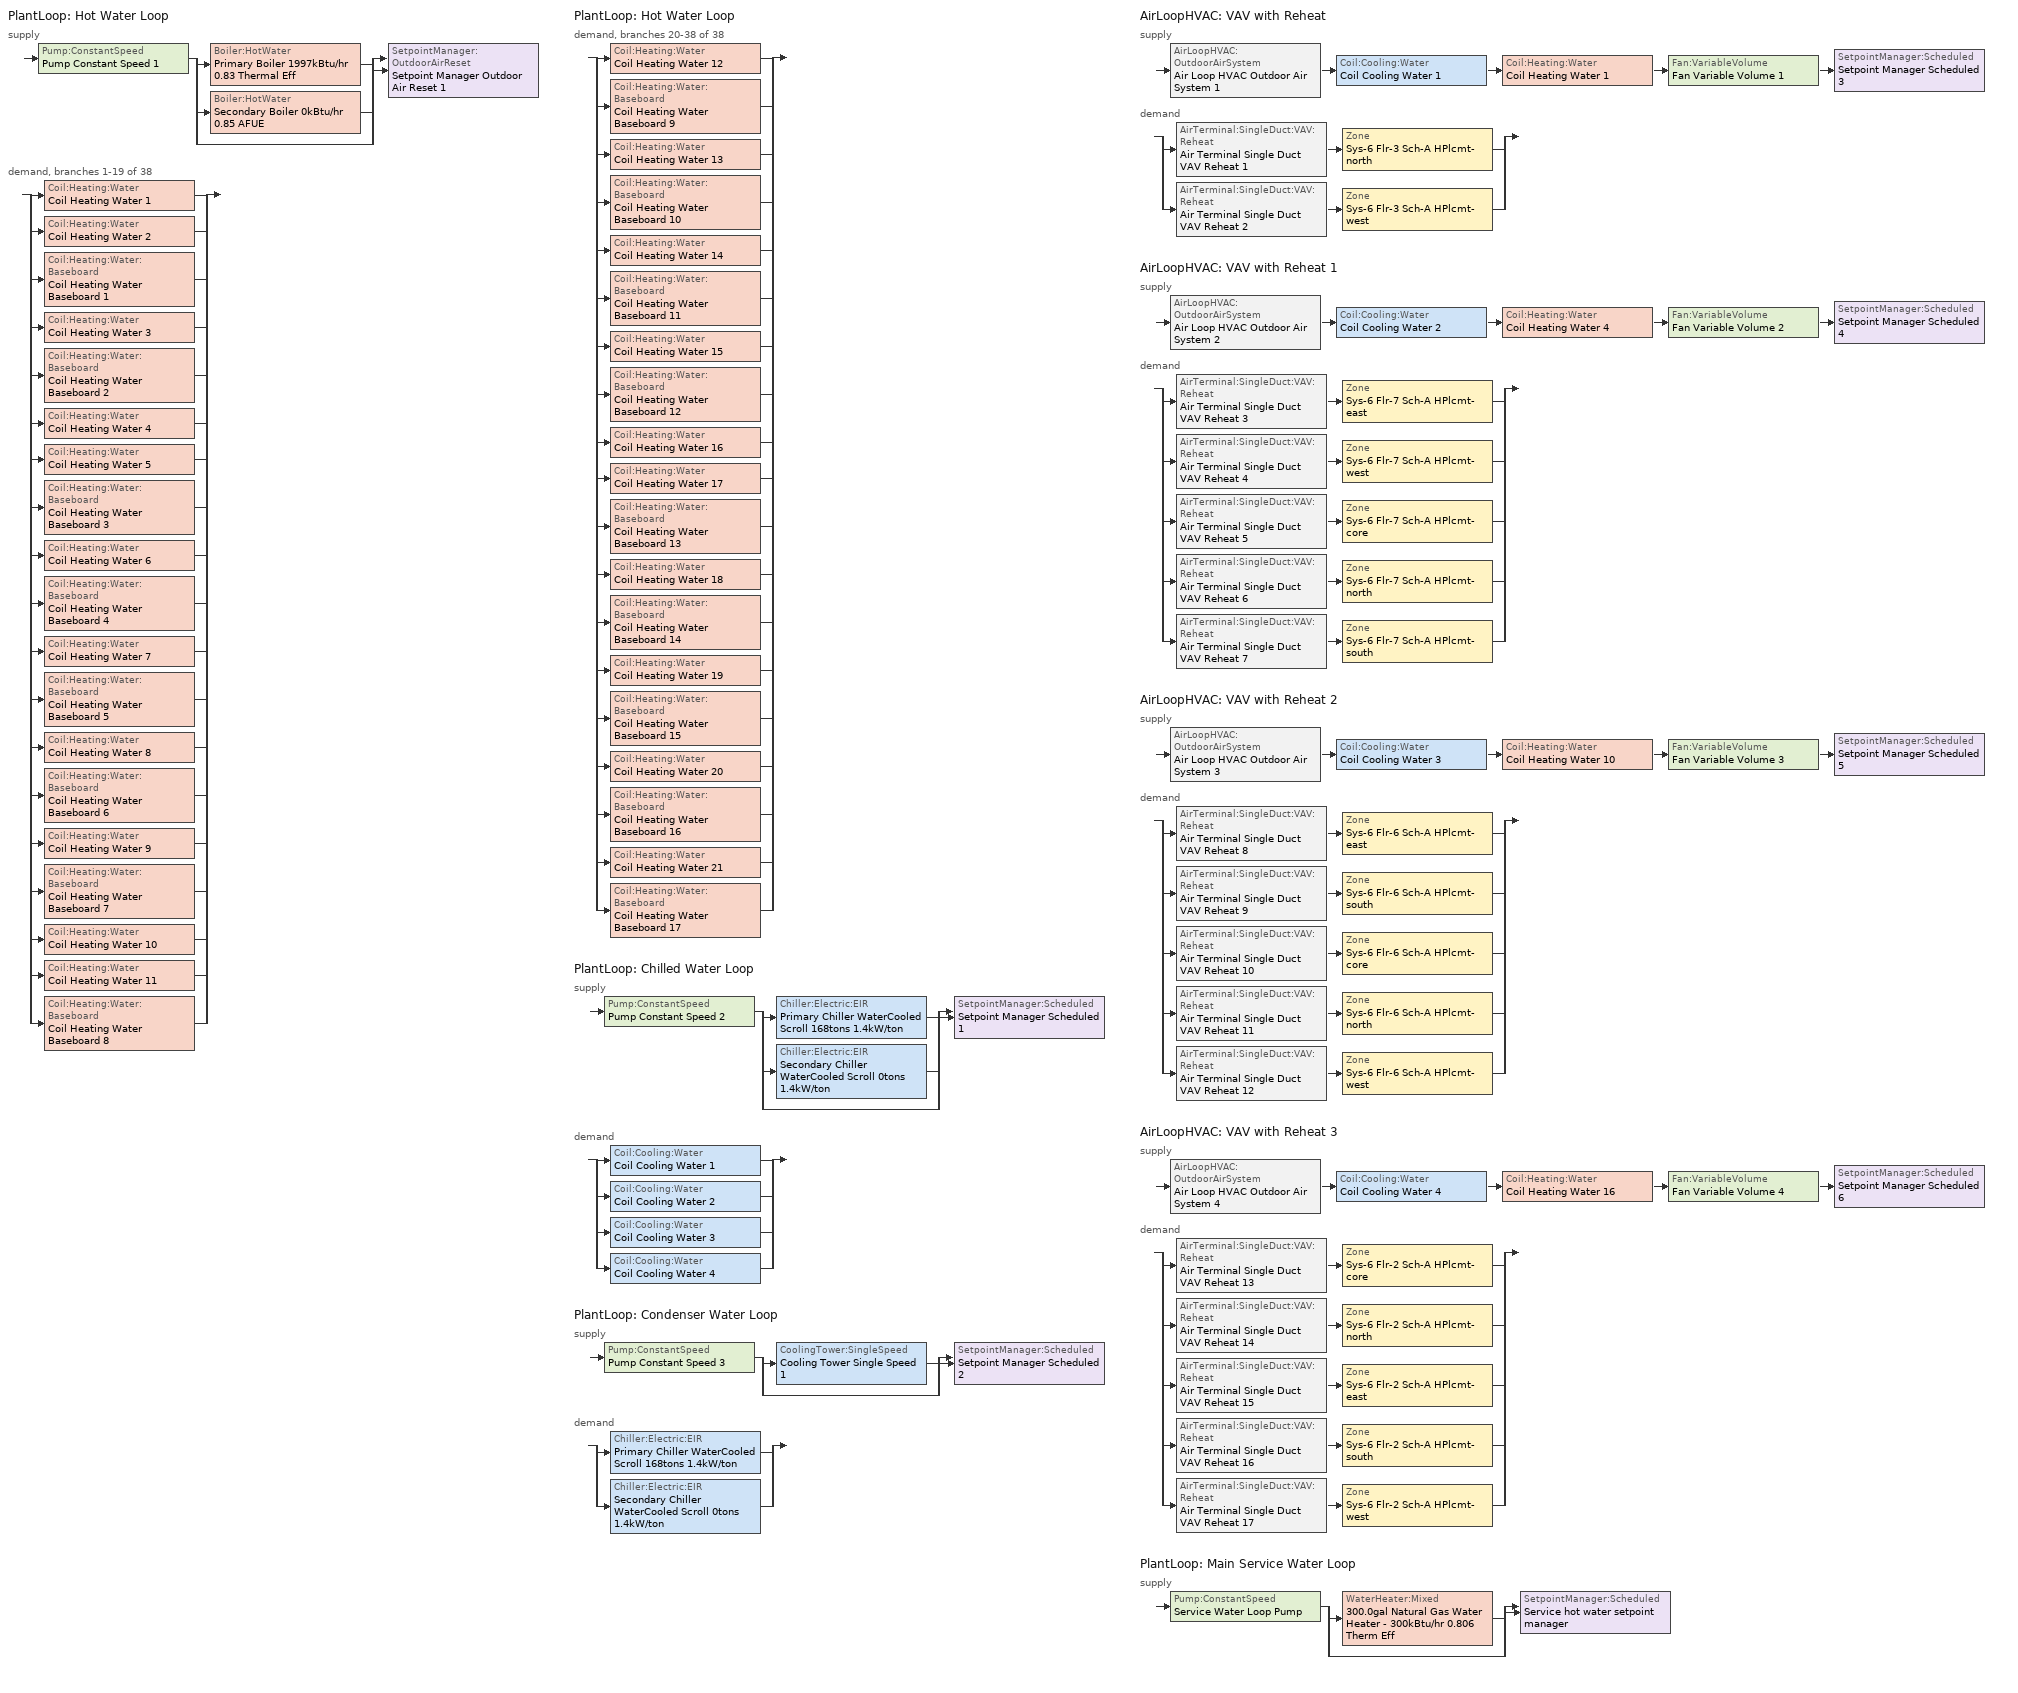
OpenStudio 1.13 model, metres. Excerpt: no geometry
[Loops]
PlantLoop 'Hot Water Loop'
 supply: Pump:ConstantSpeed 'Pump Constant Speed 1' > split
  | Boiler:HotWater 'Primary Boiler 1997kBtu/hr 0.83 Thermal Eff'
  | Boiler:HotWater 'Secondary Boiler 0kBtu/hr 0.85 AFUE'
  | bypass
  join > SetpointManager:OutdoorAirReset 'Setpoint Manager Outdoor Air Reset 1'
 demand, branches 1-19 of 38: split
  | Coil:Heating:Water 'Coil Heating Water 1'
  | Coil:Heating:Water 'Coil Heating Water 2'
  | Coil:Heating:Water:Baseboard 'Coil Heating Water Baseboard 1'
  | Coil:Heating:Water 'Coil Heating Water 3'
  | Coil:Heating:Water:Baseboard 'Coil Heating Water Baseboard 2'
  | Coil:Heating:Water 'Coil Heating Water 4'
  | Coil:Heating:Water 'Coil Heating Water 5'
  | Coil:Heating:Water:Baseboard 'Coil Heating Water Baseboard 3'
  | Coil:Heating:Water 'Coil Heating Water 6'
  | Coil:Heating:Water:Baseboard 'Coil Heating Water Baseboard 4'
  | Coil:Heating:Water 'Coil Heating Water 7'
  | Coil:Heating:Water:Baseboard 'Coil Heating Water Baseboard 5'
  | Coil:Heating:Water 'Coil Heating Water 8'
  | Coil:Heating:Water:Baseboard 'Coil Heating Water Baseboard 6'
  | Coil:Heating:Water 'Coil Heating Water 9'
  | Coil:Heating:Water:Baseboard 'Coil Heating Water Baseboard 7'
  | Coil:Heating:Water 'Coil Heating Water 10'
  | Coil:Heating:Water 'Coil Heating Water 11'
  | Coil:Heating:Water:Baseboard 'Coil Heating Water Baseboard 8'
PlantLoop 'Hot Water Loop'
 demand, branches 20-38 of 38: split
  | Coil:Heating:Water 'Coil Heating Water 12'
  | Coil:Heating:Water:Baseboard 'Coil Heating Water Baseboard 9'
  | Coil:Heating:Water 'Coil Heating Water 13'
  | Coil:Heating:Water:Baseboard 'Coil Heating Water Baseboard 10'
  | Coil:Heating:Water 'Coil Heating Water 14'
  | Coil:Heating:Water:Baseboard 'Coil Heating Water Baseboard 11'
  | Coil:Heating:Water 'Coil Heating Water 15'
  | Coil:Heating:Water:Baseboard 'Coil Heating Water Baseboard 12'
  | Coil:Heating:Water 'Coil Heating Water 16'
  | Coil:Heating:Water 'Coil Heating Water 17'
  | Coil:Heating:Water:Baseboard 'Coil Heating Water Baseboard 13'
  | Coil:Heating:Water 'Coil Heating Water 18'
  | Coil:Heating:Water:Baseboard 'Coil Heating Water Baseboard 14'
  | Coil:Heating:Water 'Coil Heating Water 19'
  | Coil:Heating:Water:Baseboard 'Coil Heating Water Baseboard 15'
  | Coil:Heating:Water 'Coil Heating Water 20'
  | Coil:Heating:Water:Baseboard 'Coil Heating Water Baseboard 16'
  | Coil:Heating:Water 'Coil Heating Water 21'
  | Coil:Heating:Water:Baseboard 'Coil Heating Water Baseboard 17'
PlantLoop 'Chilled Water Loop'
 supply: Pump:ConstantSpeed 'Pump Constant Speed 2' > split
  | Chiller:Electric:EIR 'Primary Chiller WaterCooled Scroll 168tons 1.4kW/ton'
  | Chiller:Electric:EIR 'Secondary Chiller WaterCooled Scroll 0tons 1.4kW/ton'
  | bypass
  join > SetpointManager:Scheduled 'Setpoint Manager Scheduled 1'
 demand: split
  | Coil:Cooling:Water 'Coil Cooling Water 1'
  | Coil:Cooling:Water 'Coil Cooling Water 2'
  | Coil:Cooling:Water 'Coil Cooling Water 3'
  | Coil:Cooling:Water 'Coil Cooling Water 4'
PlantLoop 'Condenser Water Loop'
 supply: Pump:ConstantSpeed 'Pump Constant Speed 3' > split
  | CoolingTower:SingleSpeed 'Cooling Tower Single Speed 1'
  | bypass
  join > SetpointManager:Scheduled 'Setpoint Manager Scheduled 2'
 demand: split
  | Chiller:Electric:EIR 'Primary Chiller WaterCooled Scroll 168tons 1.4kW/ton'
  | Chiller:Electric:EIR 'Secondary Chiller WaterCooled Scroll 0tons 1.4kW/ton'
AirLoopHVAC 'VAV with Reheat'
 supply: AirLoopHVAC:OutdoorAirSystem 'Air Loop HVAC Outdoor Air System 1' > Coil:Cooling:Water 'Coil Cooling Water 1' > Coil:Heating:Water 'Coil Heating Water 1' > Fan:VariableVolume 'Fan Variable Volume 1' > SetpointManager:Scheduled 'Setpoint Manager Scheduled 3'
 demand: split
  | AirTerminal:SingleDuct:VAV:Reheat 'Air Terminal Single Duct VAV Reheat 1' > Zone 'Sys-6 Flr-3 Sch-A HPlcmt-north'
  | AirTerminal:SingleDuct:VAV:Reheat 'Air Terminal Single Duct VAV Reheat 2' > Zone 'Sys-6 Flr-3 Sch-A HPlcmt-west'
AirLoopHVAC 'VAV with Reheat 1'
 supply: AirLoopHVAC:OutdoorAirSystem 'Air Loop HVAC Outdoor Air System 2' > Coil:Cooling:Water 'Coil Cooling Water 2' > Coil:Heating:Water 'Coil Heating Water 4' > Fan:VariableVolume 'Fan Variable Volume 2' > SetpointManager:Scheduled 'Setpoint Manager Scheduled 4'
 demand: split
  | AirTerminal:SingleDuct:VAV:Reheat 'Air Terminal Single Duct VAV Reheat 3' > Zone 'Sys-6 Flr-7 Sch-A HPlcmt-east'
  | AirTerminal:SingleDuct:VAV:Reheat 'Air Terminal Single Duct VAV Reheat 4' > Zone 'Sys-6 Flr-7 Sch-A HPlcmt-west'
  | AirTerminal:SingleDuct:VAV:Reheat 'Air Terminal Single Duct VAV Reheat 5' > Zone 'Sys-6 Flr-7 Sch-A HPlcmt-core'
  | AirTerminal:SingleDuct:VAV:Reheat 'Air Terminal Single Duct VAV Reheat 6' > Zone 'Sys-6 Flr-7 Sch-A HPlcmt-north'
  | AirTerminal:SingleDuct:VAV:Reheat 'Air Terminal Single Duct VAV Reheat 7' > Zone 'Sys-6 Flr-7 Sch-A HPlcmt-south'
AirLoopHVAC 'VAV with Reheat 2'
 supply: AirLoopHVAC:OutdoorAirSystem 'Air Loop HVAC Outdoor Air System 3' > Coil:Cooling:Water 'Coil Cooling Water 3' > Coil:Heating:Water 'Coil Heating Water 10' > Fan:VariableVolume 'Fan Variable Volume 3' > SetpointManager:Scheduled 'Setpoint Manager Scheduled 5'
 demand: split
  | AirTerminal:SingleDuct:VAV:Reheat 'Air Terminal Single Duct VAV Reheat 8' > Zone 'Sys-6 Flr-6 Sch-A HPlcmt-east'
  | AirTerminal:SingleDuct:VAV:Reheat 'Air Terminal Single Duct VAV Reheat 9' > Zone 'Sys-6 Flr-6 Sch-A HPlcmt-south'
  | AirTerminal:SingleDuct:VAV:Reheat 'Air Terminal Single Duct VAV Reheat 10' > Zone 'Sys-6 Flr-6 Sch-A HPlcmt-core'
  | AirTerminal:SingleDuct:VAV:Reheat 'Air Terminal Single Duct VAV Reheat 11' > Zone 'Sys-6 Flr-6 Sch-A HPlcmt-north'
  | AirTerminal:SingleDuct:VAV:Reheat 'Air Terminal Single Duct VAV Reheat 12' > Zone 'Sys-6 Flr-6 Sch-A HPlcmt-west'
AirLoopHVAC 'VAV with Reheat 3'
 supply: AirLoopHVAC:OutdoorAirSystem 'Air Loop HVAC Outdoor Air System 4' > Coil:Cooling:Water 'Coil Cooling Water 4' > Coil:Heating:Water 'Coil Heating Water 16' > Fan:VariableVolume 'Fan Variable Volume 4' > SetpointManager:Scheduled 'Setpoint Manager Scheduled 6'
 demand: split
  | AirTerminal:SingleDuct:VAV:Reheat 'Air Terminal Single Duct VAV Reheat 13' > Zone 'Sys-6 Flr-2 Sch-A HPlcmt-core'
  | AirTerminal:SingleDuct:VAV:Reheat 'Air Terminal Single Duct VAV Reheat 14' > Zone 'Sys-6 Flr-2 Sch-A HPlcmt-north'
  | AirTerminal:SingleDuct:VAV:Reheat 'Air Terminal Single Duct VAV Reheat 15' > Zone 'Sys-6 Flr-2 Sch-A HPlcmt-east'
  | AirTerminal:SingleDuct:VAV:Reheat 'Air Terminal Single Duct VAV Reheat 16' > Zone 'Sys-6 Flr-2 Sch-A HPlcmt-south'
  | AirTerminal:SingleDuct:VAV:Reheat 'Air Terminal Single Duct VAV Reheat 17' > Zone 'Sys-6 Flr-2 Sch-A HPlcmt-west'
PlantLoop 'Main Service Water Loop'
 supply: Pump:ConstantSpeed 'Service Water Loop Pump' > split
  | WaterHeater:Mixed '300.0gal Natural Gas Water Heater - 300kBtu/hr 0.806 Therm Eff'
  | bypass
  join > SetpointManager:Scheduled 'Service hot water setpoint manager'
[Sizing:Zone] Zone Cooling Design Supply Air Temperature Input Method=SupplyAirTemperature; Zone Cooling Design Supply Air Temperature {C}=13; Zone Cooling Design Supply Air Temperature Difference {deltaC}=11.11; Zone Heating Design Supply Air Temperature Input Method=SupplyAirTemperature; Zone Heating Design Supply Air Temperature {C}=43; Zone Heating Design Supply Air Temperature Difference {deltaC}=11.11; Zone Cooling Design Supply Air Humidity Ratio {kg-H2O/kg-air}=0.0085; Zone Heating Design Supply Air Humidity Ratio {kg-H2O/kg-air}=0.008; Zone Heating Sizing Factor=1.3; Zone Cooling Sizing Factor=1.1; Cooling Design Air Flow Method=DesignDay; Heating Design Air Flow Method=DesignDay; Account for Dedicated Outdoor Air System=No; Dedicated Outdoor Air System Control Strategy=NeutralSupplyAir; Dedicated Outdoor Air Low Setpoint Temperature for Design {C}=autosize; Dedicated Outdoor Air High Setpoint Temperature for Design {C}=autosize
Sys-6 Flr-2 Sch-A HPlcmt-north; Sys-6 Flr-2 Sch-A HPlcmt-east; Sys-6 Flr-2 Sch-A HPlcmt-west; Sys-6 Flr-2 Sch-A HPlcmt-south; Sys-6 Flr-2 Sch-A HPlcmt-core; Sys-6 Flr-3 Sch-A HPlcmt-north; Sys-6 Flr-3 Sch-A HPlcmt-west; Sys-6 Flr-6 Sch-A HPlcmt-north; Sys-6 Flr-6 Sch-A HPlcmt-east; Sys-6 Flr-6 Sch-A HPlcmt-west; Sys-6 Flr-6 Sch-A HPlcmt-south; Sys-6 Flr-6 Sch-A HPlcmt-core; Sys-6 Flr-7 Sch-A HPlcmt-north; Sys-6 Flr-7 Sch-A HPlcmt-east; Sys-6 Flr-7 Sch-A HPlcmt-west; Sys-6 Flr-7 Sch-A HPlcmt-south; Sys-6 Flr-7 Sch-A HPlcmt-core
[Zone equipment]
Sys-6 Flr-2 Sch-A HPlcmt-north: Air Terminal Single Duct VAV Reheat 14, Zone HVAC Baseboard Convective Water 14
Sys-6 Flr-2 Sch-A HPlcmt-east: Air Terminal Single Duct VAV Reheat 15, Zone HVAC Baseboard Convective Water 15
Sys-6 Flr-2 Sch-A HPlcmt-west: Air Terminal Single Duct VAV Reheat 17, Zone HVAC Baseboard Convective Water 17
Sys-6 Flr-2 Sch-A HPlcmt-south: Air Terminal Single Duct VAV Reheat 16, Zone HVAC Baseboard Convective Water 16
Sys-6 Flr-2 Sch-A HPlcmt-core: Air Terminal Single Duct VAV Reheat 13, Zone HVAC Baseboard Convective Water 13
Sys-6 Flr-3 Sch-A HPlcmt-north: Air Terminal Single Duct VAV Reheat 1, Zone HVAC Baseboard Convective Water 1
Sys-6 Flr-3 Sch-A HPlcmt-west: Air Terminal Single Duct VAV Reheat 2, Zone HVAC Baseboard Convective Water 2
Sys-6 Flr-6 Sch-A HPlcmt-north: Air Terminal Single Duct VAV Reheat 11, Zone HVAC Baseboard Convective Water 11
Sys-6 Flr-6 Sch-A HPlcmt-east: Air Terminal Single Duct VAV Reheat 8, Zone HVAC Baseboard Convective Water 8
Sys-6 Flr-6 Sch-A HPlcmt-west: Air Terminal Single Duct VAV Reheat 12, Zone HVAC Baseboard Convective Water 12
Sys-6 Flr-6 Sch-A HPlcmt-south: Air Terminal Single Duct VAV Reheat 9, Zone HVAC Baseboard Convective Water 9
Sys-6 Flr-6 Sch-A HPlcmt-core: Air Terminal Single Duct VAV Reheat 10, Zone HVAC Baseboard Convective Water 10
Sys-6 Flr-7 Sch-A HPlcmt-north: Air Terminal Single Duct VAV Reheat 6, Zone HVAC Baseboard Convective Water 6
Sys-6 Flr-7 Sch-A HPlcmt-east: Air Terminal Single Duct VAV Reheat 3, Zone HVAC Baseboard Convective Water 3
Sys-6 Flr-7 Sch-A HPlcmt-west: Air Terminal Single Duct VAV Reheat 4, Zone HVAC Baseboard Convective Water 4
Sys-6 Flr-7 Sch-A HPlcmt-south: Air Terminal Single Duct VAV Reheat 7, Zone HVAC Baseboard Convective Water 7
Sys-6 Flr-7 Sch-A HPlcmt-core: Air Terminal Single Duct VAV Reheat 5, Zone HVAC Baseboard Convective Water 5
[PlantLoop] Plant Loop Volume {m3}=Autocalculate; Load Distribution Scheme=Optimal
Hot Water Loop: Fluid Type=Water
Chilled Water Loop; Condenser Water Loop: 
Main Service Water Loop: Maximum Loop Temperature {C}=60; Minimum Loop Temperature {C}=10
[Sizing:Plant] Sizing Option=NonCoincident; Zone Timesteps in Averaging Window=1; Coincident Sizing Factor Mode=None
Name | Loop Type | Design Loop Exit Temperature {C} | Loop Design Temperature Difference {deltaC}
Hot Water Loop | Heating | 82 | 16
Chilled Water Loop | Cooling | 7 | 6
Condenser Water Loop | Condenser | 29 | 6
Main Service Water Loop | Heating | 60 | 5
[Pump:ConstantSpeed] Rated Flow Rate {m3/s}=autosize; Rated Power Consumption {W}=autosize; Fraction of Motor Inefficiencies to Fluid Stream=0; Pump Control Type=Intermittent
Name | Rated Pump Head {Pa} | Motor Efficiency
Pump Constant Speed 1 | 179352 | 0.895
Pump Constant Speed 2 | 179352 | 0.917
Pump Constant Speed 3 | 179352 | 0.93
Service Water Loop Pump | 29891 | 1
[Boiler:HotWater] Fuel Type=NaturalGas; Water Outlet Upper Temperature Limit {C}=99; Parasitic Electric Load {W}=0; Sizing Factor=1
Name | Nominal Capacity {W} | Nominal Thermal Efficiency | Normalized Boiler Efficiency Curve | Minimum Part Load Ratio | Boiler Flow Mode
Primary Boiler 1997kBtu/hr 0.83 Thermal Eff | 585198 | 0.83 | BOILER-EFFFPLR-NECB2011 | 0.25 | LeavingSetpointModulated
Secondary Boiler 0kBtu/hr 0.85 AFUE | 0.001 | 0.85 | BOILER-EFFFPLR-NECB2011 1 |  | ConstantFlow
[SetpointManager:OutdoorAirReset]
Setpoint Manager Outdoor Air Reset 1: Control Variable=Temperature; Setpoint at Outdoor Low Temperature {C}=82; Outdoor Low Temperature {C}=-16; Setpoint at Outdoor High Temperature {C}=60; Outdoor High Temperature {C}=0
[Chiller:Electric:EIR] Reference COP {W/W}=2.50142; Minimum Part Load Ratio=0.25; Minimum Unloading Ratio=0.25; Condenser Type=WaterCooled; Chiller Flow Mode=LeavingSetpointModulated; Design Heat Recovery Water Flow Rate {m3/s}=0; Sizing Factor=1; Basin Heater Capacity {W/K}=0; Basin Heater Setpoint Temperature {C}=10
Name | Reference Capacity {W} | Cooling Capacity Function of Temperature Curve | Electric Input to Cooling Output Ratio Function of Temperature Curve | Electric Input to Cooling Output Ratio Function of Part Load Ratio Curve
Primary Chiller WaterCooled Scroll 168tons 1.4kW/ton | 591321 | WaterCooled_Scroll_CAPFT_NECB2011 | WaterCooled_Scroll_EIRFT_NECB2011 | WaterCooled_Scroll_EIRFPLR_NECB2011
Secondary Chiller WaterCooled Scroll 0tons 1.4kW/ton | 0.001 | WaterCooled_Scroll_CAPFT_NECB2011 1 | WaterCooled_Scroll_EIRFT_NECB2011 1 | WaterCooled_Scroll_EIRFPLR_NECB2011 1
[SetpointManager:Scheduled] Control Variable=Temperature
Name | Schedule
Setpoint Manager Scheduled 1 | CHW Temp
Setpoint Manager Scheduled 2 | CW Temp
Setpoint Manager Scheduled 3 | Supply Air Temp
Setpoint Manager Scheduled 4 | Supply Air Temp 1
Setpoint Manager Scheduled 5 | Supply Air Temp 2
Setpoint Manager Scheduled 6 | Supply Air Temp 3
Service hot water setpoint manager | Service Water Loop Temp - 140F
[CoolingTower:SingleSpeed]
Cooling Tower Single Speed 1: Design Water Flow Rate {m3/s}=autosize; Design Air Flow Rate {m3/s}=autosize; Fan Power at Design Air Flow Rate {W}=12415.7; U-Factor Times Area Value at Design Air Flow Rate {W/K}=autosize; Air Flow Rate in Free Convection Regime {m3/s}=autosize; U-Factor Times Area Value at Free Convection Air Flow Rate {W/K}=autosize; Performance Input Method=UFactorTimesAreaAndDesignWaterFlowRate; Free Convection Capacity {W}=0; Basin Heater Capacity {W/K}=0; Evaporation Loss Mode=LossFactor; Evaporation Loss Factor {percent/K}=0.2; Drift Loss Percent {percent}=0.008; Blowdown Calculation Mode=ConcentrationRatio; Blowdown Concentration Ratio=3; Capacity Control=FanCycling; Number of Cells=1; Cell Control=MinimalCell; Cell Minimum  Water Flow Rate Fraction=0.33; Cell Maximum Water Flow Rate Fraction=2.5; Sizing Factor=1
[AirLoopHVAC] Design Supply Air Flow Rate {m3/s}=AutoSize
Name | Availability Schedule | Availability Manager
VAV with Reheat | VAV with Reheat Occ Sch | Availability Manager Night Cycle 1
VAV with Reheat 1 | VAV with Reheat 1 Occ Sch | Availability Manager Night Cycle 2
VAV with Reheat 2 | VAV with Reheat 2 Occ Sch | Availability Manager Night Cycle 3
VAV with Reheat 3 | VAV with Reheat 3 Occ Sch | Availability Manager Night Cycle 4
[Sizing:System] Type of Load to Size On=Sensible; Minimum System Air Flow Ratio=0.3; Preheat Design Temperature {C}=7; Preheat Design Humidity Ratio {kg-H2O/kg-Air}=0.008; Precool Design Temperature {C}=13; Precool Design Humidity Ratio {kg-H2O/kg-Air}=0.008; Central Cooling Design Supply Air Temperature {C}=13; Central Heating Design Supply Air Temperature {C}=13.1; Sizing Option=NonCoincident; 100% Outdoor Air in Cooling=No; 100% Outdoor Air in Heating=No; Central Cooling Design Supply Air Humidity Ratio {kg-H2O/kg-Air}=0.0085; Central Heating Design Supply Air Humidity Ratio {kg-H2O/kg-Air}=0.008; Cooling Design Air Flow Method=DesignDay; Cooling Design Air Flow Rate {m3/s}=0; Heating Design Air Flow Method=DesignDay; Heating Design Air Flow Rate {m3/s}=0; System Outdoor Air Method=ZoneSum; Zone Maximum Outdoor Air Fraction=1; Cooling Supply Air Flow Rate Per Floor Area {m3/s-m2}=0.00996765; Cooling Fraction of Autosized Cooling Supply Air Flow Rate=1; Cooling Supply Air Flow Rate Per Unit Cooling Capacity {m3/s-W}=3.94755e-05; Heating Supply Air Flow Rate Per Floor Area {m3/s-m2}=0.00996765; Heating Fraction of Autosized Heating Supply Air Flow Rate=1; Heating Fraction of Autosized Cooling Supply Air Flow Rate=1; Heating Supply Air Flow Rate Per Unit Heating Capacity {m3/s-W}=3.15882e-05; Cooling Design Capacity Method=CoolingDesignCapacity; Cooling Design Capacity {W}=autosize; Cooling Design Capacity Per Floor Area {W/m2}=234.7; Fraction of Autosized Cooling Design Capacity=1; Heating Design Capacity Method=HeatingDesignCapacity; Heating Design Capacity {W}=autosize; Heating Design Capacity Per Floor Area {W/m2}=157; Fraction of Autosized Heating Design Capacity=1; Central Cooling Capacity Control Method=OnOff
Name | Design Outdoor Air Flow Rate {m3/s}
VAV with Reheat | 1.35202
VAV with Reheat 1 | 2.49256
VAV with Reheat 2 | 2.29547
VAV with Reheat 3 | 2.29626
[Fan:VariableVolume] Availability Schedule=Always On Discrete; Fan Efficiency=0.549965; Pressure Rise {Pa}=1458.33; Maximum Flow Rate {m3/s}=Autosize; Fan Power Minimum Flow Rate Input Method=Fraction; Fan Power Minimum Air Flow Rate {m3/s}=0; Motor Efficiency=0.8461; Motor In Airstream Fraction=1; Fan Power Coefficient 5=0
Name | Fan Power Minimum Flow Fraction | Fan Power Coefficient 1 | Fan Power Coefficient 2 | Fan Power Coefficient 3 | Fan Power Coefficient 4
Fan Variable Volume 1 | 0.68 | -2.4176 | 9.5874 | -11.559 | 5.4009
Fan Variable Volume 2; Fan Variable Volume 3; Fan Variable Volume 4 | 0.5 | -4.1457 | 16.803 | -19.471 | 7.8488
[Coil:Heating:Water] Availability Schedule=Always On Discrete
Coil Heating Water 1; Coil Heating Water 2; Coil Heating Water 3; Coil Heating Water 4; Coil Heating Water 5; Coil Heating Water 6; Coil Heating Water 7; Coil Heating Water 8; Coil Heating Water 9; Coil Heating Water 10; Coil Heating Water 11; Coil Heating Water 12; Coil Heating Water 13; Coil Heating Water 14; Coil Heating Water 15; Coil Heating Water 16; Coil Heating Water 17; Coil Heating Water 18; Coil Heating Water 19; Coil Heating Water 20; Coil Heating Water 21
[Coil:Cooling:Water] Availability Schedule=Always On Discrete
Coil Cooling Water 1; Coil Cooling Water 2; Coil Cooling Water 3; Coil Cooling Water 4
[Controller:OutdoorAir] Minimum Outdoor Air Flow Rate {m3/s}=Autosize; Maximum Outdoor Air Flow Rate {m3/s}=Autosize; Economizer Control Type=DifferentialEnthalpy; Economizer Control Action Type=ModulateFlow; Lockout Type=NoLockout; Minimum Limit Type=FixedMinimum; High Humidity Control=No; Heat Recovery Bypass Control Type=BypassWhenWithinEconomizerLimits
Name | Minimum Outdoor Air Schedule | Controller Mechanical Ventilation
Controller Outdoor Air 1 | VAV with Reheat Occ Sch | Controller Mechanical Ventilation 1
Controller Outdoor Air 2 | VAV with Reheat 1 Occ Sch | Controller Mechanical Ventilation 2
Controller Outdoor Air 3 | VAV with Reheat 2 Occ Sch | Controller Mechanical Ventilation 3
Controller Outdoor Air 4 | VAV with Reheat 3 Occ Sch | Controller Mechanical Ventilation 4
[Controller:MechanicalVentilation] Availability Schedule=Always On Discrete; System Outdoor Air Method=ZoneSum
Controller Mechanical Ventilation 1; Controller Mechanical Ventilation 2; Controller Mechanical Ventilation 3; Controller Mechanical Ventilation 4
[AirLoopHVAC:OutdoorAirSystem]
Name | Controller
Air Loop HVAC Outdoor Air System 1 | Controller Outdoor Air 1
Air Loop HVAC Outdoor Air System 2 | Controller Outdoor Air 2
Air Loop HVAC Outdoor Air System 3 | Controller Outdoor Air 3
Air Loop HVAC Outdoor Air System 4 | Controller Outdoor Air 4
[Controller:WaterCoil] Minimum Actuated Flow {m3/s}=0
Name | Water Coil | Action | Controller Convergence Tolerance {deltaC}
Controller Water Coil 1 | Coil Heating Water 1 | Normal | 0.0001
Controller Water Coil 2 | Coil Cooling Water 1 | Reverse
Controller Water Coil 3 | Coil Heating Water 2 | Normal | 0.0001
Controller Water Coil 4 | Coil Heating Water 3 | Normal | 0.0001
Controller Water Coil 5 | Coil Heating Water 4 | Normal | 0.0001
Controller Water Coil 6 | Coil Cooling Water 2 | Reverse
Controller Water Coil 7 | Coil Heating Water 5 | Normal | 0.0001
Controller Water Coil 8 | Coil Heating Water 6 | Normal | 0.0001
Controller Water Coil 9 | Coil Heating Water 7 | Normal | 0.0001
Controller Water Coil 10 | Coil Heating Water 8 | Normal | 0.0001
Controller Water Coil 11 | Coil Heating Water 9 | Normal | 0.0001
Controller Water Coil 12 | Coil Heating Water 10 | Normal | 0.0001
Controller Water Coil 13 | Coil Cooling Water 3 | Reverse
Controller Water Coil 14 | Coil Heating Water 11 | Normal | 0.0001
Controller Water Coil 15 | Coil Heating Water 12 | Normal | 0.0001
Controller Water Coil 16 | Coil Heating Water 13 | Normal | 0.0001
Controller Water Coil 17 | Coil Heating Water 14 | Normal | 0.0001
Controller Water Coil 18 | Coil Heating Water 15 | Normal | 0.0001
Controller Water Coil 19 | Coil Heating Water 16 | Normal | 0.0001
Controller Water Coil 20 | Coil Cooling Water 4 | Reverse
Controller Water Coil 21 | Coil Heating Water 17 | Normal | 0.0001
Controller Water Coil 22 | Coil Heating Water 18 | Normal | 0.0001
Controller Water Coil 23 | Coil Heating Water 19 | Normal | 0.0001
Controller Water Coil 24 | Coil Heating Water 20 | Normal | 0.0001
Controller Water Coil 25 | Coil Heating Water 21 | Normal | 0.0001
[AirTerminal:SingleDuct:VAV:Reheat] Availability Schedule=Always On Discrete; Maximum Air Flow Rate {m3/s}=AutoSize; Zone Minimum Air Flow Input Method=FixedFlowRate; Constant Minimum Air Flow Fraction=0.3; Maximum Hot Water or Steam Flow Rate {m3/s}=AutoSize; Minimum Hot Water or Steam Flow Rate {m3/s}=0; Convergence Tolerance=0.001; Damper Heating Action=Normal; Maximum Flow per Zone Floor Area During Reheat {m3/s-m2}=AutoSize; Maximum Flow Fraction During Reheat=AutoSize; Maximum Reheat Air Temperature {C}=43; Control For Outdoor Air=No
Name | Fixed Minimum Air Flow Rate {m3/s} | Reheat Coil
Air Terminal Single Duct VAV Reheat 1 | 5.55885 | Coil Heating Water 2
Air Terminal Single Duct VAV Reheat 2 | 1.56736 | Coil Heating Water 3
Air Terminal Single Duct VAV Reheat 3 | 0.40395 | Coil Heating Water 5
Air Terminal Single Duct VAV Reheat 4 | 0.40395 | Coil Heating Water 6
Air Terminal Single Duct VAV Reheat 5 | 5.06465 | Coil Heating Water 7
Air Terminal Single Duct VAV Reheat 6 | 0.626826 | Coil Heating Water 8
Air Terminal Single Duct VAV Reheat 7 | 0.626839 | Coil Heating Water 9
Air Terminal Single Duct VAV Reheat 8 | 0.40395 | Coil Heating Water 11
Air Terminal Single Duct VAV Reheat 9 | 0.626839 | Coil Heating Water 12
Air Terminal Single Duct VAV Reheat 10 | 5.06465 | Coil Heating Water 13
Air Terminal Single Duct VAV Reheat 11 | 0.626826 | Coil Heating Water 14
Air Terminal Single Duct VAV Reheat 12 | 0.40395 | Coil Heating Water 15
Air Terminal Single Duct VAV Reheat 13 | 5.06465 | Coil Heating Water 17
Air Terminal Single Duct VAV Reheat 14 | 0.626826 | Coil Heating Water 18
Air Terminal Single Duct VAV Reheat 15 | 0.40395 | Coil Heating Water 19
Air Terminal Single Duct VAV Reheat 16 | 0.626839 | Coil Heating Water 20
Air Terminal Single Duct VAV Reheat 17 | 0.40395 | Coil Heating Water 21
[Coil:Heating:Water:Baseboard] Heating Design Capacity Method=HeatingDesignCapacity; Heating Design Capacity {W}=autosize; Heating Design Capacity Per Floor Area {W/m2}=0; Fraction of Autosized Heating Design Capacity=0.8
Coil Heating Water Baseboard 1; Coil Heating Water Baseboard 2; Coil Heating Water Baseboard 3; Coil Heating Water Baseboard 4; Coil Heating Water Baseboard 5; Coil Heating Water Baseboard 6; Coil Heating Water Baseboard 7; Coil Heating Water Baseboard 8; Coil Heating Water Baseboard 9; Coil Heating Water Baseboard 10; Coil Heating Water Baseboard 11; Coil Heating Water Baseboard 12; Coil Heating Water Baseboard 13; Coil Heating Water Baseboard 14; Coil Heating Water Baseboard 15; Coil Heating Water Baseboard 16; Coil Heating Water Baseboard 17
[ZoneHVAC:Baseboard:Convective:Water] Availability Schedule=Always On Discrete
Name | Heating Coil
Zone HVAC Baseboard Convective Water 1 | Coil Heating Water Baseboard 1
Zone HVAC Baseboard Convective Water 2 | Coil Heating Water Baseboard 2
Zone HVAC Baseboard Convective Water 3 | Coil Heating Water Baseboard 3
Zone HVAC Baseboard Convective Water 4 | Coil Heating Water Baseboard 4
Zone HVAC Baseboard Convective Water 5 | Coil Heating Water Baseboard 5
Zone HVAC Baseboard Convective Water 6 | Coil Heating Water Baseboard 6
Zone HVAC Baseboard Convective Water 7 | Coil Heating Water Baseboard 7
Zone HVAC Baseboard Convective Water 8 | Coil Heating Water Baseboard 8
Zone HVAC Baseboard Convective Water 9 | Coil Heating Water Baseboard 9
Zone HVAC Baseboard Convective Water 10 | Coil Heating Water Baseboard 10
Zone HVAC Baseboard Convective Water 11 | Coil Heating Water Baseboard 11
Zone HVAC Baseboard Convective Water 12 | Coil Heating Water Baseboard 12
Zone HVAC Baseboard Convective Water 13 | Coil Heating Water Baseboard 13
Zone HVAC Baseboard Convective Water 14 | Coil Heating Water Baseboard 14
Zone HVAC Baseboard Convective Water 15 | Coil Heating Water Baseboard 15
Zone HVAC Baseboard Convective Water 16 | Coil Heating Water Baseboard 16
Zone HVAC Baseboard Convective Water 17 | Coil Heating Water Baseboard 17
[WaterHeater:Mixed]
300.0gal Natural Gas Water Heater - 300kBtu/hr 0.806 Therm Eff: Tank Volume {m3}=1.13562; Setpoint Temperature Schedule=Service Water Loop Temp - 140F; Deadband Temperature Difference {deltaC}=2; Maximum Temperature Limit {C}=82.2222; Heater Control Type=Cycle; Heater Maximum Capacity {W}=87921.3; Heater Fuel Type=NaturalGas; Heater Thermal Efficiency=0.806081; Part Load Factor Curve=SWH-EFFFPLR-NECB2011; Off Cycle Parasitic Fuel Consumption Rate {W}=19.9992; Off Cycle Parasitic Fuel Type=NaturalGas; Off Cycle Parasitic Heat Fraction to Tank=0.8; On Cycle Parasitic Fuel Consumption Rate {W}=19.9992; On Cycle Parasitic Fuel Type=NaturalGas; On Cycle Parasitic Heat Fraction to Tank=0; Ambient Temperature Indicator=Schedule; Ambient Temperature Schedule=Water Heater Ambient Temp Schedule - 70F; Off Cycle Loss Coefficient to Ambient Temperature {W/K}=13.7474; On Cycle Loss Coefficient to Ambient Temperature {W/K}=13.7474; Use Side Effectiveness=1; Source Side Effectiveness=1; Use Side Design Flow Rate {m3/s}=autosize; Source Side Design Flow Rate {m3/s}=autosize; Indirect Water Heating Recovery Time {hr}=1.5
[AvailabilityManager:NightCycle] Control Type=CycleOnAny; Thermostat Tolerance {deltaC}=1; Cycling Run Time {s}=3600
Availability Manager Night Cycle 1; Availability Manager Night Cycle 2; Availability Manager Night Cycle 3; Availability Manager Night Cycle 4
[Schedule:Ruleset]
Name | Default Day Schedule | Summer Design Day Schedule | Winter Design Day Schedule
CHW Temp | Schedule Day 3
CW Temp | Schedule Day 4
Supply Air Temp | Supply Air Temp Default
Supply Air Temp 1 | Supply Air Temp Default 1
Supply Air Temp 2 | Supply Air Temp Default 2
Supply Air Temp 3 | Supply Air Temp Default 3
Service Water Loop Temp - 140F | Service Water Loop Temp - 140F Default
Water Heater Ambient Temp Schedule - 70F | Water Heater Ambient Temp Schedule - 70F Default
VAV with Reheat Occ Sch | VAV with Reheat Occ Sch Default | VAV with Reheat Occ Sch Summer Design Day | VAV with Reheat Occ Sch Winter Design Day
VAV with Reheat 1 Occ Sch | VAV with Reheat 1 Occ Sch Default | VAV with Reheat 1 Occ Sch Summer Design Day | VAV with Reheat 1 Occ Sch Winter Design Day
VAV with Reheat 2 Occ Sch | VAV with Reheat 2 Occ Sch Default | VAV with Reheat 2 Occ Sch Summer Design Day | VAV with Reheat 2 Occ Sch Winter Design Day
VAV with Reheat 3 Occ Sch | VAV with Reheat 3 Occ Sch Default | VAV with Reheat 3 Occ Sch Summer Design Day | VAV with Reheat 3 Occ Sch Winter Design Day
[Schedule:Day]
Schedule Day 3; wkdCHW Temp 1; satCHW Temp 1; sunCHW Temp 1: 1, 0, 7, 2, 0, 7, 3, 0, 7, 4, 0, 7, 5, 0, 7, 6, 0, 7, 7, 0, 7, 8, 0, 7, 9, 0, 7, 10, 0, 7, 11, 0, 7, 12, 0, 7, 13, 0, 7, 14, 0, 7, 15, 0, 7, 16, 0, 7, 17, 0, 7, 18, 0, 7, 19, 0, 7, 20, 0, 7, 21, 0, 7, 22, 0, 7, 23, 0, 7, 24, 0, 7
Schedule Day 4; wkdCW Temp 1; satCW Temp 1; sunCW Temp 1: 1, 0, 29, 2, 0, 29, 3, 0, 29, 4, 0, 29, 5, 0, 29, 6, 0, 29, 7, 0, 29, 8, 0, 29, 9, 0, 29, 10, 0, 29, 11, 0, 29, 12, 0, 29, 13, 0, 29, 14, 0, 29, 15, 0, 29, 16, 0, 29, 17, 0, 29, 18, 0, 29, 19, 0, 29, 20, 0, 29, 21, 0, 29, 22, 0, 29, 23, 0, 29, 24, 0, 29
Supply Air Temp Default; Supply Air Temp Default 1; Supply Air Temp Default 2; Supply Air Temp Default 3: 24, 0, 13
Service Water Loop Temp - 140F Default: 24, 0, 60
Water Heater Ambient Temp Schedule - 70F Default: 24, 0, 21.1111
VAV with Reheat Occ Sch Default; VAV with Reheat Occ Sch Winter Design Day; VAV with Reheat Occ Sch Summer Design Day; VAV with Reheat 1 Occ Sch Default; VAV with Reheat 1 Occ Sch Winter Design Day; VAV with Reheat 1 Occ Sch Summer Design Day; VAV with Reheat 2 Occ Sch Default; VAV with Reheat 2 Occ Sch Winter Design Day; VAV with Reheat 2 Occ Sch Summer Design Day; VAV with Reheat 3 Occ Sch Default; VAV with Reheat 3 Occ Sch Winter Design Day; VAV with Reheat 3 Occ Sch Summer Design Day: 24, 0, 1
VAV with Reheat Occ Sch Monday; VAV with Reheat Occ Sch Tuesday; VAV with Reheat Occ Sch Wednesday; VAV with Reheat Occ Sch Thursday; VAV with Reheat Occ Sch Friday; VAV with Reheat 1 Occ Sch Monday; VAV with Reheat 1 Occ Sch Tuesday; VAV with Reheat 1 Occ Sch Wednesday; VAV with Reheat 1 Occ Sch Thursday; VAV with Reheat 1 Occ Sch Friday; VAV with Reheat 2 Occ Sch Monday; VAV with Reheat 2 Occ Sch Tuesday; VAV with Reheat 2 Occ Sch Wednesday; VAV with Reheat 2 Occ Sch Thursday; VAV with Reheat 2 Occ Sch Friday; VAV with Reheat 3 Occ Sch Monday; VAV with Reheat 3 Occ Sch Tuesday; VAV with Reheat 3 Occ Sch Wednesday; VAV with Reheat 3 Occ Sch Thursday; VAV with Reheat 3 Occ Sch Friday: 8, 0, 0, 19, 0, 1, 24, 0, 0
VAV with Reheat Occ Sch Saturday; VAV with Reheat Occ Sch Sunday; VAV with Reheat 1 Occ Sch Saturday; VAV with Reheat 1 Occ Sch Sunday; VAV with Reheat 2 Occ Sch Saturday; VAV with Reheat 2 Occ Sch Sunday; VAV with Reheat 3 Occ Sch Saturday; VAV with Reheat 3 Occ Sch Sunday: 24, 0, 0
[Schedule:Rule] Date Specification Type=DateRange; Start Month=1; Start Day=1; End Month=12
Name | Schedule Ruleset | Rule Order | Day Schedule | Apply Sunday | Apply Monday | Apply Tuesday | Apply Wednesday | Apply Thursday | Apply Friday | Apply Saturday | End Day
wkdCHW Temp rule | CHW Temp | 2 | wkdCHW Temp 1 | No | Yes | Yes | Yes | Yes | Yes | No | 31
satCHW Temprule | CHW Temp | 1 | satCHW Temp 1 | No | No | No | No | No | No | Yes | 31
sunCHW Temprule | CHW Temp | 0 | sunCHW Temp 1 | Yes | No | No | No | No | No | No | 31
wkdCW Temp rule | CW Temp | 2 | wkdCW Temp 1 | No | Yes | Yes | Yes | Yes | Yes | No | 31
satCW Temprule | CW Temp | 1 | satCW Temp 1 | No | No | No | No | No | No | Yes | 31
sunCW Temprule | CW Temp | 0 | sunCW Temp 1 | Yes | No | No | No | No | No | No | 31
VAV with Reheat Occ Sch Monday Rule | VAV with Reheat Occ Sch | 6 | VAV with Reheat Occ Sch Monday |  | Yes |  |  |  |  |  | 25
VAV with Reheat Occ Sch Tuesday Rule | VAV with Reheat Occ Sch | 5 | VAV with Reheat Occ Sch Tuesday |  |  | Yes |  |  |  |  | 26
VAV with Reheat Occ Sch Wednesday Rule | VAV with Reheat Occ Sch | 4 | VAV with Reheat Occ Sch Wednesday |  |  |  | Yes |  |  |  | 27
VAV with Reheat Occ Sch Thursday Rule | VAV with Reheat Occ Sch | 3 | VAV with Reheat Occ Sch Thursday |  |  |  |  | Yes |  |  | 28
VAV with Reheat Occ Sch Friday Rule | VAV with Reheat Occ Sch | 2 | VAV with Reheat Occ Sch Friday |  |  |  |  |  | Yes |  | 29
VAV with Reheat Occ Sch Saturday Rule | VAV with Reheat Occ Sch | 1 | VAV with Reheat Occ Sch Saturday |  |  |  |  |  |  | Yes | 30
VAV with Reheat Occ Sch Sunday Rule | VAV with Reheat Occ Sch | 0 | VAV with Reheat Occ Sch Sunday | Yes |  |  |  |  |  |  | 31
VAV with Reheat 1 Occ Sch Monday Rule | VAV with Reheat 1 Occ Sch | 6 | VAV with Reheat 1 Occ Sch Monday |  | Yes |  |  |  |  |  | 25
VAV with Reheat 1 Occ Sch Tuesday Rule | VAV with Reheat 1 Occ Sch | 5 | VAV with Reheat 1 Occ Sch Tuesday |  |  | Yes |  |  |  |  | 26
VAV with Reheat 1 Occ Sch Wednesday Rule | VAV with Reheat 1 Occ Sch | 4 | VAV with Reheat 1 Occ Sch Wednesday |  |  |  | Yes |  |  |  | 27
VAV with Reheat 1 Occ Sch Thursday Rule | VAV with Reheat 1 Occ Sch | 3 | VAV with Reheat 1 Occ Sch Thursday |  |  |  |  | Yes |  |  | 28
VAV with Reheat 1 Occ Sch Friday Rule | VAV with Reheat 1 Occ Sch | 2 | VAV with Reheat 1 Occ Sch Friday |  |  |  |  |  | Yes |  | 29
VAV with Reheat 1 Occ Sch Saturday Rule | VAV with Reheat 1 Occ Sch | 1 | VAV with Reheat 1 Occ Sch Saturday |  |  |  |  |  |  | Yes | 30
VAV with Reheat 1 Occ Sch Sunday Rule | VAV with Reheat 1 Occ Sch | 0 | VAV with Reheat 1 Occ Sch Sunday | Yes |  |  |  |  |  |  | 31
VAV with Reheat 2 Occ Sch Monday Rule | VAV with Reheat 2 Occ Sch | 6 | VAV with Reheat 2 Occ Sch Monday |  | Yes |  |  |  |  |  | 25
VAV with Reheat 2 Occ Sch Tuesday Rule | VAV with Reheat 2 Occ Sch | 5 | VAV with Reheat 2 Occ Sch Tuesday |  |  | Yes |  |  |  |  | 26
VAV with Reheat 2 Occ Sch Wednesday Rule | VAV with Reheat 2 Occ Sch | 4 | VAV with Reheat 2 Occ Sch Wednesday |  |  |  | Yes |  |  |  | 27
VAV with Reheat 2 Occ Sch Thursday Rule | VAV with Reheat 2 Occ Sch | 3 | VAV with Reheat 2 Occ Sch Thursday |  |  |  |  | Yes |  |  | 28
VAV with Reheat 2 Occ Sch Friday Rule | VAV with Reheat 2 Occ Sch | 2 | VAV with Reheat 2 Occ Sch Friday |  |  |  |  |  | Yes |  | 29
VAV with Reheat 2 Occ Sch Saturday Rule | VAV with Reheat 2 Occ Sch | 1 | VAV with Reheat 2 Occ Sch Saturday |  |  |  |  |  |  | Yes | 30
VAV with Reheat 2 Occ Sch Sunday Rule | VAV with Reheat 2 Occ Sch | 0 | VAV with Reheat 2 Occ Sch Sunday | Yes |  |  |  |  |  |  | 31
VAV with Reheat 3 Occ Sch Monday Rule | VAV with Reheat 3 Occ Sch | 6 | VAV with Reheat 3 Occ Sch Monday |  | Yes |  |  |  |  |  | 25
VAV with Reheat 3 Occ Sch Tuesday Rule | VAV with Reheat 3 Occ Sch | 5 | VAV with Reheat 3 Occ Sch Tuesday |  |  | Yes |  |  |  |  | 26
VAV with Reheat 3 Occ Sch Wednesday Rule | VAV with Reheat 3 Occ Sch | 4 | VAV with Reheat 3 Occ Sch Wednesday |  |  |  | Yes |  |  |  | 27
VAV with Reheat 3 Occ Sch Thursday Rule | VAV with Reheat 3 Occ Sch | 3 | VAV with Reheat 3 Occ Sch Thursday |  |  |  |  | Yes |  |  | 28
VAV with Reheat 3 Occ Sch Friday Rule | VAV with Reheat 3 Occ Sch | 2 | VAV with Reheat 3 Occ Sch Friday |  |  |  |  |  | Yes |  | 29
VAV with Reheat 3 Occ Sch Saturday Rule | VAV with Reheat 3 Occ Sch | 1 | VAV with Reheat 3 Occ Sch Saturday |  |  |  |  |  |  | Yes | 30
VAV with Reheat 3 Occ Sch Sunday Rule | VAV with Reheat 3 Occ Sch | 0 | VAV with Reheat 3 Occ Sch Sunday | Yes |  |  |  |  |  |  | 31
[Schedule:Constant]
Always On Discrete: Value=1
[Curve:Biquadratic] Minimum Value of x=5; Maximum Value of x=10; Minimum Value of y=24; Maximum Value of y=35
Name | Coefficient1 Constant | Coefficient2 x | Coefficient3 x**2 | Coefficient4 y | Coefficient5 y**2 | Coefficient6 x*y
WaterCooled_Scroll_CAPFT_NECB2011; WaterCooled_Scroll_CAPFT_NECB2011 1 | 0.94418 | 0.0337102 | 9.75564e-05 | -0.00322114 | -4.91832e-05 | -0.000177584
WaterCooled_Scroll_EIRFT_NECB2011; WaterCooled_Scroll_EIRFT_NECB2011 1 | 0.727393 | -0.0118922 | 0.000541177 | 0.00187934 | 0.000473461 | -0.000711472
[Curve:Quadratic] Coefficient1 Constant=0.04412; Coefficient2 x=0.640367; Coefficient3 x**2=0.319555; Minimum Value of x=0; Maximum Value of x=1
WaterCooled_Scroll_EIRFPLR_NECB2011; WaterCooled_Scroll_EIRFPLR_NECB2011 1
[Curve:Cubic] Minimum Value of x=0; Maximum Value of x=1
Name | Coefficient1 Constant | Coefficient2 x | Coefficient3 x**2 | Coefficient4 x**3
BOILER-EFFFPLR-NECB2011; BOILER-EFFFPLR-NECB2011 1 | 0.2901 | 2.6664 | -3.764 | 1.82
SWH-EFFFPLR-NECB2011 | 0.7576 | 1.0071 | -1.4443 | 0.6844
